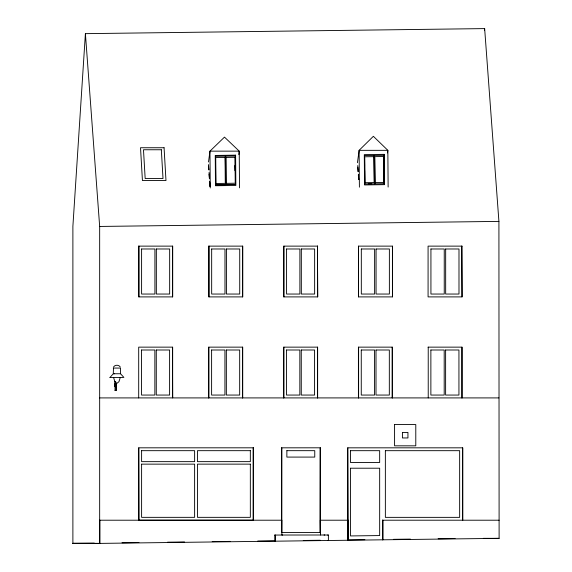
<?xml version="1.0" encoding="UTF-8"?>
<svg xmlns="http://www.w3.org/2000/svg" width="572" height="572" viewBox="0 0 572 572"><rect width="100%" height="100%" fill="white"/><g stroke="black" fill="none" stroke-linecap="round" stroke-linejoin="round"><path stroke-width="0.86" d="M499.113 520.213L382.518 520.213L382.518 539.811L499.113 538.345L498.913 221.393L484.648 28.6L85.4 33.655L99.664 226.448L99.664 543.4L72.887 543.3M85.4 33.655L72.887 226.348L72.887 543.386L99.864 543.4L99.864 520.213M116.23 384.034L116.23 390.397L115.036 390.397L115.036 381.46M116.18 384.27L116.18 390.397L114.993 390.397M138.753 447.819L138.753 520.205L253.389 520.198L253.389 447.812L138.753 447.819L138.96 520.213M138.953 296.897L138.953 246.124M172.508 296.897L172.508 246.124M172.658 347.14L172.658 397.912L172.451 347.14L138.696 347.14L138.696 397.912M208.766 347.14L208.766 397.912L208.766 347.14L242.721 347.14L242.721 397.912M209.023 296.897L209.023 246.124M242.521 397.912L242.521 347.14M242.578 296.897L242.578 246.124M253.189 520.198L253.189 447.812M253.389 520.213L253.389 447.826M99.864 543.4L274.76 541.183L274.76 535.07L282.639 535.027M274.76 541.183L275.468 541.183L275.468 535.07L274.76 535.07M281.731 532.553L281.731 447.826L281.689 520.213M283.676 397.912L283.676 347.14L317.632 347.14L317.632 397.912M283.876 397.912L283.876 347.14M283.934 296.897L283.934 246.124M317.431 397.912L317.431 347.14M317.689 296.897L317.481 246.124L317.689 296.897L283.726 296.897L283.726 246.124L317.689 246.124M320.306 532.532L320.306 447.804L320.248 532.532L320.306 447.804L281.531 447.826M347.647 520.213L348.055 520.213L348.055 540.254L347.847 447.826M358.415 397.912L358.415 347.14L392.371 347.14L392.371 397.912M358.465 296.897L358.465 246.124L392.428 246.124L392.428 296.897L358.465 296.897L358.465 246.124M358.615 397.912L358.615 347.14M382.718 520.213L382.718 539.811L275.468 541.183M382.918 539.811L382.918 520.213L382.518 520.213M392.17 397.912L392.17 347.14M428.228 397.912L428.228 347.14M461.983 347.14L461.983 397.912L461.983 347.14L428.028 347.14M462.04 296.897L461.833 246.124L462.04 296.897L428.078 296.897L428.078 246.124L462.04 246.124M462.698 447.826L462.698 520.213L462.698 447.826L347.647 447.826L347.847 540.254M116.524 382.632L116.23 386.679L115.036 386.651L115.337 381.46M115.036 386.651L115.415 381.495M484.527 30.373L484.648 28.6M116.352 384.034L116.23 385.75L115.794 385.75M238.824 154.59L239.232 151.144L224.481 137.116L209.967 151.144L208.508 161.976M387.537 152.924L387.845 150.336L373.366 136.308L359.116 150.336L357.443 162.741M115.708 381.46L114.6 386.522L116.18 386.522M120.284 377.42L118.94 381.724L116.917 383.34M113.542 366.981C114.929 364.65 118.89 364.65 120.27 366.981M110.017 377.434L113.277 373.745L113.478 368.068M364.614 166.18L364.528 155.52L383.984 155.284L384.205 183.719L364.757 183.955L364.65 170.628M368.289 183.805L371.75 183.755M215.751 184.806L215.487 156.328L235.264 156.042L235.528 184.52L215.715 184.756L225.575 184.663L225.354 156.235L225.54 184.62M99.664 226.448L498.913 221.393M72.887 543.386L94.323 543.114M122 542.764L138.967 542.549M167.546 542.184L184.513 541.97M212.198 541.62L230.051 541.391M257.736 541.041L274.703 540.826M303.282 540.468L320.248 540.247M347.926 539.896L364.893 539.682M393.472 539.324L410.439 539.11M438.116 538.76L455.083 538.545M113.27 368.068L120.549 368.068L120.542 373.745L123.888 377.427L109.931 377.434M120.52 373.745L113.614 373.745M392.428 246.124L392.428 296.897M113.478 373.745L114.471 373.745M99.664 397.912L498.906 397.912M99.664 520.213L281.932 520.213L281.86 535.027L324.767 534.999M348.055 520.213L320.306 520.213L320.506 534.999L320.427 532.532L281.481 532.553M327.677 535.042L328.385 535.042L328.392 540.511L327.685 540.511M483.311 538.331L499.113 538.345M324.067 534.999L328.385 535.042M384.205 183.719L383.948 155.234M235.528 184.52L225.89 184.613L225.697 156.227M364.528 155.52L364.757 183.955M114.893 381.724L113.556 377.42M357.765 167.174L358.086 171.6M358.351 175.146L358.673 179.572M208.487 166.209L208.751 169.748M209.073 174.181L209.402 178.607M209.659 182.153L209.988 186.579L209.652 181.31M357.779 165.53L358.194 171.693M358.372 174.338L358.73 179.622M208.515 164.572L208.873 169.855M209.052 172.501L209.466 178.671M388.131 187.051L387.845 150.336L359.116 150.336L359.402 187.166M239.525 187.859L239.232 151.144L209.967 151.144L210.26 187.966M235.264 165.673L235.342 171.049M235.013 165.251L235.056 170.613M138.753 246.124L138.753 296.897L172.708 296.897L172.708 246.124L138.753 246.124M141.606 464.142L141.606 517.353L194.623 517.345L194.616 464.142L141.606 464.142M141.606 450.679L141.606 461.647L194.616 461.647L194.616 450.672L141.606 450.679M141.549 350L141.549 395.059L154.862 395.059L154.862 350L141.549 350M141.599 248.984L141.599 294.044L154.919 294.044L154.919 248.984L141.599 248.984M156.292 350L156.285 395.059L169.605 395.059L169.605 350L156.292 350M156.342 248.984L156.342 294.044L169.662 294.044L169.662 248.984L156.342 248.984M208.823 246.124L208.823 296.897L242.778 296.897L242.778 246.124L208.823 246.124M211.611 350L211.611 395.059L224.932 395.059L224.932 350L211.611 350M211.669 248.984L211.669 294.044L224.982 294.044L224.982 248.984L211.669 248.984M226.355 350L226.355 395.059L239.675 395.059L239.675 350L226.355 350M226.412 248.984L226.412 294.044L239.725 294.044L239.725 248.984L226.412 248.984M250.336 464.135L250.336 517.345L197.469 517.345L197.469 464.142L250.336 464.135M250.336 450.672L250.336 461.64L197.469 461.64L197.469 450.672L250.336 450.672M286.522 350L286.522 395.059L299.842 395.059L299.842 350L286.522 350M286.579 248.984L286.579 294.044L299.892 294.044L299.892 248.984L286.579 248.984M286.872 450.672L286.865 457.085L314.757 457.085L314.757 450.672L286.872 450.672M301.265 350L301.265 395.059L314.586 395.059L314.586 350L301.265 350M301.322 248.984L301.322 294.044L314.636 294.044L314.636 248.984L301.322 248.984M350.5 468.211L350.5 535.935L379.665 535.564L379.665 468.211L350.5 468.211M350.5 450.679L350.5 462.498L379.665 462.498L379.665 450.679L350.5 450.679M361.261 350L361.261 395.059L374.581 395.059L374.581 350L361.261 350M361.318 248.984L361.318 294.044L374.631 294.044L374.631 248.984L361.318 248.984M376.004 350L376.004 395.059L389.325 395.059L389.325 350L376.004 350M376.061 248.984L376.061 294.044L389.375 294.044L389.375 248.984L376.061 248.984M385.364 450.679L385.364 517.36L459.652 517.36L459.652 450.679L385.364 450.679M394.58 424.567L394.58 445.824L415.787 445.824L415.787 424.567L394.58 424.567M402.423 432.425L402.423 437.959L407.943 437.959L407.943 432.425L402.423 432.425M430.873 350L430.873 395.059L444.194 395.059L444.194 350L430.873 350M430.93 248.984L430.93 294.044L444.244 294.044L444.244 248.984L430.93 248.984M445.617 350L445.617 395.059L458.937 395.059L458.937 350L445.617 350M445.667 248.984L445.667 294.044L458.987 294.044L458.987 248.984L445.667 248.984M384.291 154.347L364.3 154.64L364.536 184.942L384.534 184.649L384.291 154.347M373.938 156.649L364.772 156.778L364.972 182.69L374.145 182.554L373.938 156.649M383.712 156.506L374.839 156.635L375.039 182.54L383.912 182.411L383.712 156.506M235.614 155.155L215.251 155.448L215.487 185.743L235.857 185.45L235.614 155.155M225.068 157.45L215.73 157.586L215.937 183.49L225.275 183.362L225.068 157.45M235.02 157.307L225.983 157.436L226.19 183.347L235.228 183.219L235.02 157.307M164.071 147.74L140.519 147.74L142.428 180.537L165.98 180.537L164.071 147.74M161.333 149.757L143.486 149.757L145.166 178.528L163.013 178.528L161.333 149.757M374.553 155.42L374.782 183.855L374.553 155.42M374.217 155.427L374.438 183.862L374.217 155.427"/></g></svg>
